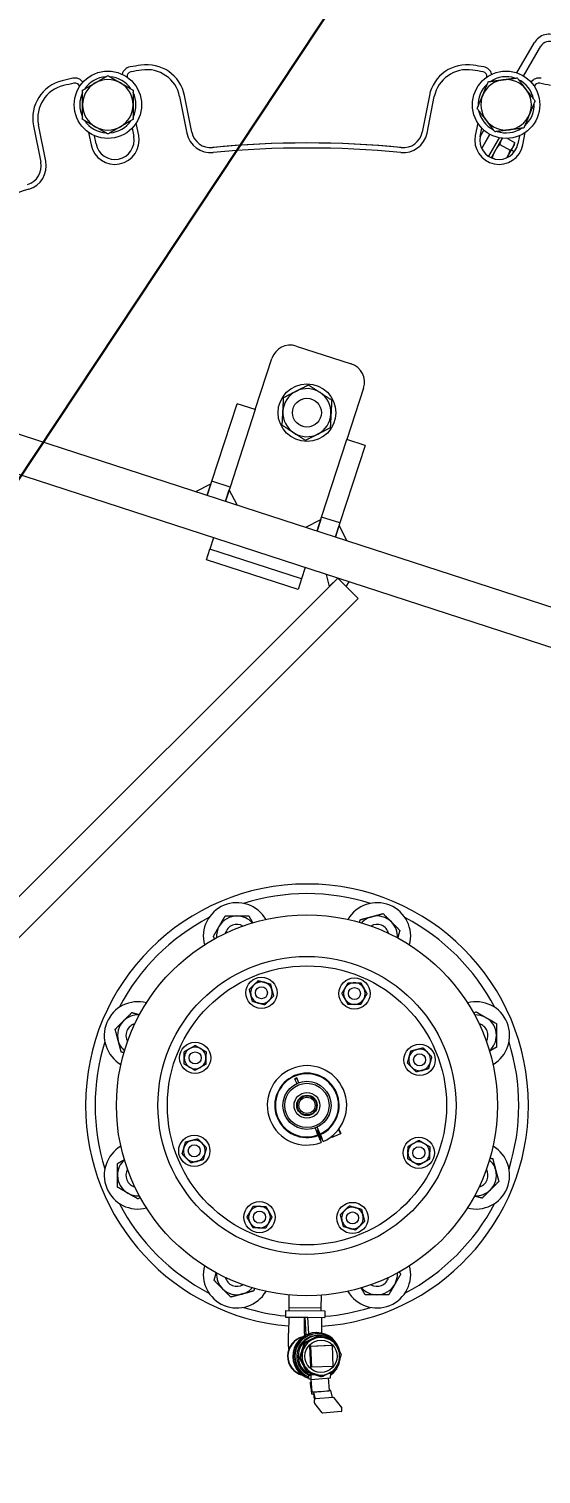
# Model space of a CAD drawing. Header units: inches. Extents: x 20 to 536, y 8 to 344.
# Drawn here: x 99.88 to 113.18, y 234.75 to 272.29 of the extents above; entities that cross this region are included whole.
import ezdxf

# ---------------------------------------------------------------- set-up
doc = ezdxf.new("R2010")
doc.units = ezdxf.units.IN
doc.header["$LTSCALE"] = 16
doc.header["$MEASUREMENT"] = 0
for name, color, linetype, lineweight in [('Dimension (ANSI)', 7, 'Continuous', 25), ('Symbol (ANSI)', 7, 'Continuous', 25), ('Visible', 7, 'Continuous', 18)]:
    doc.layers.add(name, color=color, linetype=linetype, lineweight=lineweight)
doc.styles.add('MEMCOR Medium', font='arial.ttf')
doc.dimstyles.new('Default (ANSI)', dxfattribs={"dimscale": 16, "dimtxt": 0.15, "dimasz": 0.098425, "dimexe": 0.125, "dimexo": 0.0625, "dimgap": 0.031496, "dimtad": 0, "dimtih": 1, "dimtoh": 1, "dimdec": 4, "dimrnd": 1e-08, "dimzin": 3, "dimdsep": 46, "dimlunit": 5, "dimtxsty": 'MEMCOR Medium', "dimcen": 0.09, "dimdle": 0.393701, "dimclrd": 256, "dimclre": 256, "dimclrt": 256, "dimadec": 0, "dimazin": 1, "dimtfac": 0.8, "dimtofl": 0, "dimtmove": 0, "dimatfit": 3, "dimfxl": 1, "dimfrac": 1, "dimtolj": 1, "dimtzin": 4, "dimlwd": -1, "dimlwe": -1, "dimarcsym": 0})
doc.dimstyles.new('Default (ANSI)$7', dxfattribs={"dimscale": 16, "dimtxt": 0.15, "dimasz": 0.098425, "dimexe": 0.125, "dimexo": 0.0625, "dimgap": 0.031496, "dimtad": 0, "dimtih": 1, "dimtoh": 1, "dimdec": 4, "dimrnd": 1e-08, "dimzin": 3, "dimdsep": 46, "dimlunit": 5, "dimtxsty": 'MEMCOR Medium', "dimcen": 0.09, "dimdle": 0.393701, "dimclrd": 256, "dimclre": 256, "dimclrt": 256, "dimadec": 0, "dimazin": 1, "dimtfac": 0.8, "dimtofl": 0, "dimtmove": 0, "dimatfit": 3, "dimfxl": 1, "dimfrac": 1, "dimtolj": 1, "dimtzin": 4, "dimlwd": -1, "dimlwe": -1, "dimarcsym": 0})

# ---------------------------------------------------------------- blocks, each defined once
blk = doc.blocks.new('*D26')
at = {"layer": 'Defpoints', "color": 0, "transparency": 16777216}
for p in [(112.113, 314.426), (87.099, 264.323)]:
    blk.add_point(p, dxfattribs=at)
at = {"layer": 'Dimension (ANSI)', "transparency": 16777216}
for p, q in [((116.52, 323.252), (112.817, 315.835)), ((118.636, 323.252), (116.52, 323.252))]:
    blk.add_line(p, q, dxfattribs=at)
blk.add_solid([(112.582, 315.952), (113.052, 315.718), (112.113, 314.426)], dxfattribs=at)
at = {"layer": 'Dimension (ANSI)', "transparency": 16777216, "char_height": 2.4, "attachment_point": 4, "style": 'MEMCOR Medium'}
for s, insert in [('\\A1; \\fArial|b0|i0;R56 in', (139.806, 324.981)), ('\\A1;[R1422.4 mm]{\\P\\fArial|b0|i0;RADIAL CLEARANCE REQUIRED}', (119.14, 319.429))]:
    blk.add_mtext(s, dxfattribs=dict(at, insert=insert))

msp = doc.modelspace()

# ---------------------------------------------------------------- linework, layer by layer
at = {"layer": 'Visible'}
for p, q in [((112.55014, 271.14544), (113.00499, 271.93327)), ((112.72065, 271.06578), (113.16737, 271.83952)), ((103.79128, 270.53006), (103.9803, 269.5798)), ((104.1078, 269.60516), (103.91878, 270.55542)), ((110.27535, 270.55542), (110.08633, 269.60516)), ((110.21384, 269.5798), (110.40285, 270.53006)), ((99.99564, 269.77506), (100.18466, 268.8248)), ((100.31216, 268.85016), (100.12314, 269.80042)), ((101.4275, 269.59898), (101.49169, 269.27631)), ((102.55742, 269.71072), (102.59997, 269.49676)), ((102.72748, 269.52212), (102.66329, 269.8448)), ((111.53084, 269.8448), (111.46666, 269.52212)), ((111.59217, 269.4862), (111.69161, 269.65842)), ((111.59416, 269.49676), (111.63672, 269.71072)), ((112.70245, 269.27631), (112.76663, 269.59898)), ((101.61919, 269.30167), (101.57663, 269.51563)), ((111.63368, 269.18308), (111.84585, 269.55058)), ((111.63368, 269.18308), (111.84145, 269.54295)), ((112.05795, 269.41795), (111.80702, 268.98331)), ((112.16775, 269.44812), (111.87691, 268.94437)), ((112.08337, 269.46198), (112.05795, 269.41795)), ((112.10495, 269.28972), (112.37287, 269.13504)), ((112.29558, 268.95153), (112.45254, 269.22339)), ((112.30443, 269.44324), (112.48922, 269.33655)), ((112.45254, 269.22339), (112.48514, 269.27986)), ((112.48514, 269.27986), (112.48831, 269.31609)), ((112.6175, 269.51563), (112.57494, 269.30167)), ((111.90738, 268.94752), (111.96661, 268.91333)), ((112.29118, 268.94391), (112.29558, 268.95153)), ((112.40689, 269.14432), (112.48469, 269.0994)), ((106.81847, 264.05076), (108.24506, 263.58723)), ((113.56663, 256.18025), (90.09923, 263.80527)), ((105.75581, 262.39826), (106.18843, 263.72974)), ((95.44782, 263.11887), (113.87565, 257.13131)), ((108.56608, 262.9572), (108.13345, 261.62572)), ((104.62517, 260.53653), (105.28028, 262.55277)), ((105.75581, 262.39826), (105.28028, 262.55277)), ((105.75581, 262.39826), (105.10069, 260.38202)), ((107.47834, 259.60948), (108.13345, 261.62572)), ((108.60898, 261.47121), (107.95386, 259.45497)), ((108.60898, 261.47121), (108.13345, 261.62572)), ((104.21053, 260.2717), (104.60431, 260.47233)), ((104.50774, 260.17513), (104.62517, 260.53653)), ((104.60431, 260.47233), (104.50774, 260.17513)), ((105.10069, 260.38202), (104.62517, 260.53653)), ((105.10069, 260.38202), (104.98327, 260.02062)), ((104.98327, 260.02062), (105.07984, 260.31783)), ((105.28047, 259.92405), (105.07984, 260.31783)), ((107.0637, 259.34465), (107.45748, 259.54528)), ((107.36091, 259.24808), (107.47834, 259.60948)), ((107.45748, 259.54528), (107.36091, 259.24808)), ((107.95386, 259.45497), (107.47834, 259.60948)), ((107.95386, 259.45497), (107.83644, 259.09357)), ((104.67425, 259.06956), (104.57768, 258.77236)), ((107.83644, 259.09357), (107.933, 259.39077)), ((108.13364, 258.997), (107.933, 259.39077)), ((104.48884, 258.49893), (104.57768, 258.77236)), ((106.95532, 257.99982), (104.57768, 258.77236)), ((106.86648, 257.72639), (104.48884, 258.49893)), ((107.05189, 258.29702), (106.95532, 257.99982)), ((93.39948, 243.52733), (107.89517, 258.02302)), ((106.95532, 257.99982), (106.86648, 257.72639)), ((107.59797, 258.11959), (107.6742, 257.80205)), ((107.89517, 258.02302), (107.6742, 257.80205)), ((107.89517, 258.02302), (108.4255, 257.49269)), ((108.11614, 257.80205), (107.89517, 258.02302)), ((108.11614, 257.80205), (108.19238, 257.92645)), ((108.4255, 257.49269), (93.92981, 242.997)), ((106.83465, 245.03981), (106.77748, 245.01613)), ((106.77748, 245.01613), (106.8296, 244.89032)), ((106.88676, 244.914), (106.83465, 245.03981)), ((107.30737, 243.73688), (107.3823, 243.55598)), ((107.36585, 243.67572), (107.36173, 243.67401)), ((107.43947, 243.57966), (107.36453, 243.76056)), ((107.39123, 243.66112), (107.38734, 243.65951)), ((107.91894, 243.70254), (107.96701, 243.58648)), ((107.97242, 243.59955), (107.92591, 243.71185)), ((107.35823, 243.64745), (107.35434, 243.64584)), ((107.3823, 243.55598), (107.38804, 243.54211)), ((107.38804, 243.54211), (107.45338, 243.38439)), ((107.44521, 243.56579), (107.43947, 243.57966)), ((107.44502, 243.43791), (107.4409, 243.43621)), ((107.51054, 243.40807), (107.44521, 243.56579)), ((107.45241, 243.46608), (107.44852, 243.46447)), ((107.45338, 243.38439), (107.46295, 243.36128)), ((107.47802, 243.45158), (107.4739, 243.44987)), ((107.52011, 243.38496), (107.51054, 243.40807)), ((107.73633, 243.51624), (107.74528, 243.49464)), ((107.96701, 243.58648), (107.74528, 243.49464)), ((107.97242, 243.59955), (107.96701, 243.58648)), ((106.63249, 239.06465), (106.63542, 239.4004)), ((107.46976, 239.05734), (107.47269, 239.39309)), ((106.53795, 238.99736), (106.53646, 238.8265)), ((106.53646, 238.8265), (107.0424, 238.82209)), ((106.53795, 238.99736), (107.56311, 238.98841)), ((106.62189, 238.82576), (106.61823, 238.40609)), ((107.46976, 239.05734), (106.63249, 239.06465)), ((106.63402, 238.99652), (106.63249, 239.06465)), ((107.03326, 238.40247), (107.03692, 238.82213)), ((107.0424, 238.82209), (107.04241, 238.8236)), ((107.04241, 238.8236), (107.06805, 238.35855)), ((107.14484, 238.3902), (107.12099, 238.82291)), ((107.12107, 238.8214), (107.56162, 238.81756)), ((107.46704, 238.98925), (107.46976, 239.05734)), ((107.47619, 238.8183), (107.47262, 238.40949)), ((107.56311, 238.98841), (107.56162, 238.81756)), ((107.34375, 238.42171), (107.35693, 238.42159)), ((107.05312, 238.15244), (107.02588, 238.15268)), ((107.17379, 238.0716), (107.72333, 238.09539)), ((107.19894, 238.07138), (107.17379, 238.0716)), ((107.19751, 237.52093), (107.17379, 238.0716)), ((107.19894, 238.07138), (107.74848, 238.09517)), ((107.22266, 237.52072), (107.19894, 238.07138)), ((107.257, 238.17385), (107.25965, 238.1753)), ((107.35862, 238.39095), (107.37179, 238.39083)), ((107.3742, 238.34717), (107.41212, 238.34684)), ((107.41397, 238.33692), (107.38674, 238.33716)), ((107.74848, 238.09517), (107.72333, 238.09539)), ((107.74848, 238.09517), (107.7722, 237.54451)), ((106.92813, 237.76631), (106.90089, 237.76655)), ((107.11222, 237.40472), (107.08498, 237.40496)), ((107.14784, 237.31868), (107.18576, 237.31835)), ((107.19819, 237.32392), (107.19448, 237.20802)), ((107.19463, 237.36902), (107.19819, 237.32392)), ((107.22266, 237.52072), (107.19751, 237.52093)), ((107.19819, 237.32392), (107.30669, 237.33254)), ((107.7722, 237.54451), (107.22266, 237.52072)), ((107.25065, 237.44609), (107.25327, 237.44459)), ((107.49755, 237.27949), (107.47032, 237.27973)), ((107.65691, 237.36034), (107.71577, 237.36502)), ((107.71206, 237.24912), (107.71577, 237.36502)), ((107.71577, 237.36502), (107.71383, 237.38946)), ((107.15377, 237.20838), (107.14893, 237.26957)), ((107.19448, 237.20802), (107.15377, 237.20838)), ((107.20898, 237.13807), (107.18725, 237.13635)), ((107.18725, 237.13635), (107.19072, 237.13632)), ((107.19769, 237.00422), (107.18725, 237.13635)), ((107.209, 237.13777), (107.19072, 237.13632)), ((107.19072, 237.13632), (107.20116, 237.00419)), ((107.19448, 237.20802), (107.71206, 237.24912)), ((107.22942, 236.87946), (107.2034, 237.20873)), ((107.26764, 236.87909), (107.7177, 236.91482)), ((107.68041, 236.91511), (107.65438, 237.24454)), ((107.7177, 236.91482), (107.68041, 236.91515)), ((107.76382, 236.73375), (107.7177, 236.91482)), ((107.21899, 236.87951), (107.22988, 236.87942)), ((107.2713, 236.82494), (107.22327, 236.82536)), ((107.22988, 236.87942), (107.26764, 236.87909)), ((107.26764, 236.87909), (107.31376, 236.69802)), ((107.30395, 236.69675), (107.2713, 236.82494)), ((107.28824, 236.72114), (107.28396, 236.77525)), ((107.28824, 236.72114), (107.29776, 236.72106)), ((107.29372, 236.594), (107.28917, 236.67561)), ((107.49269, 236.34099), (107.29831, 236.58206)), ((107.7844, 236.73538), (107.30837, 236.69759)), ((107.99668, 236.48661), (107.80231, 236.72768)), ((107.98663, 236.37108), (107.5106, 236.33328)), ((108.00582, 236.39305), (108.00127, 236.47466))]:
    msp.add_line(p, q, dxfattribs=at)
for centre, radius in [((87.09923, 264.32327), 56), ((101.92693, 270.31745), 0.875), ((112.2672, 270.31745), 0.875), ((107.09672, 262.31989), 0.75), ((107.09672, 262.31989), 0.37513), ((107.09672, 262.31989), 0.375), ((107.09707, 244.32544), 4.94663), ((107.09707, 244.32544), 3.87), ((107.09707, 244.32544), 3.625), ((105.91518, 247.25071), 0.406), ((105.91518, 247.25071), 0.15625), ((108.32982, 247.22963), 0.406), ((108.32982, 247.22963), 0.15625), ((104.19287, 245.5582), 0.406), ((110.02233, 245.50732), 0.406), ((104.19287, 245.5582), 0.15625), ((110.02233, 245.50732), 0.15625), ((107.09707, 244.32544), 0.625), ((107.09707, 244.32544), 0.575), ((107.09707, 244.32544), 0.335), ((107.09707, 244.32544), 0.26562), ((107.09707, 244.32544), 0.25), ((107.09707, 244.32544), 0.21094), ((104.1718, 243.14356), 0.406), ((104.1718, 243.14356), 0.15625), ((110.00126, 243.09268), 0.406), ((110.00126, 243.09268), 0.15625), ((105.86431, 241.42125), 0.406), ((108.27895, 241.40018), 0.406), ((105.86431, 241.42125), 0.15625), ((108.27895, 241.40018), 0.15625)]:
    msp.add_circle(centre, radius, dxfattribs=at)
for centre, radius, start, end in [((113.38388, 271.71452), 0.4375, 60, 150), ((113.38388, 271.71452), 0.25, 60, 150), ((102.54481, 271.05558), 0.25, 99.664998, 167.733558), ((102.54481, 271.05558), 0.12, 99.664998, 189.453578), ((107.09707, 244.32544), 27.365, 99.076303, 99.664998), ((107.09707, 244.32544), 27.235, 99.076303, 99.664998), ((102.938, 270.36033), 1, 11.25, 99.076303), ((102.938, 270.36033), 0.87, 11.25, 99.076303), ((111.25614, 270.36033), 1, 80.923697, 168.75), ((111.25614, 270.36033), 0.87, 80.923697, 168.75), ((107.09707, 244.32544), 27.235, 80.335002, 80.923697), ((107.09707, 244.32544), 27.365, 80.335002, 80.923697), ((111.64933, 271.05558), 0.12, 350.546422, 80.335002), ((111.64933, 271.05558), 0.25, 12.266442, 80.335002), ((100.97643, 269.97015), 1, 103.423697, 191.25), ((100.97643, 269.97015), 0.87, 103.423697, 191.25), ((107.09707, 244.32544), 27.365, 102.835002, 103.423697), ((107.09707, 244.32544), 27.235, 102.835002, 103.423697), ((101.07363, 270.76294), 0.25, 34.766442, 102.835002), ((101.07363, 270.76294), 0.12, 13.046422, 102.835002), ((101.92693, 270.31745), 0.656, 120, 180), ((101.92693, 270.31745), 0.7295, 94.059141, 145.940859), ((101.92693, 270.31745), 0.656, 60, 120), ((101.92693, 270.31745), 0.7295, 34.059141, 85.940859), ((101.92693, 270.31745), 0.656, 0, 60), ((112.2672, 270.31745), 0.7295, 131.559141, 183.440859), ((112.2672, 270.31745), 0.656, 97.5, 157.5), ((112.2672, 270.31745), 0.7295, 71.559141, 123.440859), ((112.2672, 270.31745), 0.656, 37.5, 97.5), ((112.2672, 270.31745), 0.7295, 11.559141, 63.440859), ((112.2672, 270.31745), 0.656, 337.5, 37.5), ((113.12051, 270.76294), 0.25, 77.164998, 145.233558), ((113.12051, 270.76294), 0.12, 77.164998, 166.953578), ((107.09707, 244.32544), 27.235, 76.576303, 77.164998), ((101.92693, 270.31745), 0.7295, 154.059141, 205.940859), ((101.92693, 270.31745), 0.656, 180, 240), ((101.92693, 270.31745), 0.656, 300, 0), ((101.92693, 270.31745), 0.7295, 334.059141, 25.940859), ((112.2672, 270.31745), 0.656, 157.5, 217.5), ((112.2672, 270.31745), 0.7295, 311.559141, 3.440859), ((112.2672, 270.31745), 0.7295, 191.559141, 243.440859), ((112.2672, 270.31745), 0.656, 277.5, 337.5), ((101.92693, 270.31745), 0.7295, 214.059141, 265.940859), ((101.92693, 270.31745), 0.656, 240, 300), ((101.92693, 270.31745), 0.7295, 274.059141, 325.940859), ((104.59819, 269.70271), 0.63, 191.25, 275.623729), ((104.59819, 269.70271), 0.5, 191.25, 275.623729), ((109.59594, 269.70271), 0.63, 264.376271, 348.75), ((109.59594, 269.70271), 0.5, 264.376271, 348.75), ((112.2672, 270.31745), 0.656, 217.5, 277.5), ((112.2672, 270.31745), 0.7295, 251.559141, 303.440859), ((102.10958, 269.39922), 0.63, 191.25, 11.25), ((102.10958, 269.39922), 0.5, 191.25, 11.25), ((107.09707, 244.32544), 25.00122, 84.297012, 95.702988), ((107.09707, 244.32544), 25, 84.376271, 95.623729), ((107.09707, 244.32544), 24.87, 84.376271, 95.623729), ((112.08455, 269.39922), 0.63, 168.75, 348.75), ((112.08455, 269.39922), 0.5, 168.75, 348.75), ((99.69427, 268.72726), 0.5, 286.876271, 11.25), ((99.69427, 268.72726), 0.63, 286.876271, 11.25), ((107.09707, 244.32544), 24.87, 106.876271, 118.123729), ((106.66396, 263.57523), 0.5, 72, 162), ((108.09055, 263.11171), 0.5, 342, 72), ((107.09672, 262.31989), 0.625, 116.931328, 176.931328), ((107.09672, 262.31989), 0.625, 56.931328, 116.931328), ((107.09672, 262.31989), 0.625, 356.931328, 56.931328), ((107.09672, 262.31989), 0.625, 176.931328, 236.931328), ((107.09672, 262.31989), 0.625, 296.931328, 356.931328), ((107.09672, 262.31989), 0.625, 236.931328, 296.931328), ((107.09707, 244.32544), 5.75, 0, 180), ((107.09707, 244.32544), 5.5, 72.553787, 107.446213), ((105.27932, 248.71387), 0.875, 30.389841, 194.610159), ((108.91481, 248.71387), 0.875, 345.389841, 149.610159), ((107.09707, 244.32544), 5.5, 117.553787, 152.446213), ((105.27932, 248.71387), 0.531, 150, 183.711487), ((105.27932, 248.71387), 0.531, 90, 150), ((105.27932, 248.71387), 0.31271, 60.010602, 164.989398), ((105.27932, 248.71387), 0.3125, 60.042733, 164.957267), ((105.27932, 248.71387), 0.531, 41.288513, 90), ((108.91481, 248.71387), 0.531, 105, 138.711487), ((108.91481, 248.71387), 0.31271, 15.010602, 119.989398), ((108.91481, 248.71387), 0.3125, 15.042733, 119.957267), ((108.91481, 248.71387), 0.531, 45, 105), ((108.91481, 248.71387), 0.531, 356.288513, 45), ((107.09707, 244.32544), 5.5, 27.553787, 62.446213), ((105.91518, 247.25071), 0.2815, 134.5, 194.5), ((105.91518, 247.25071), 0.2815, 74.5, 134.5), ((105.91518, 247.25071), 0.2815, 14.5, 74.5), ((108.32982, 247.22963), 0.2815, 89.5, 149.5), ((108.32982, 247.22963), 0.2815, 29.5, 89.5), ((105.91518, 247.25071), 0.2815, 194.5, 254.5), ((105.91518, 247.25071), 0.2815, 254.5, 314.5), ((105.91518, 247.25071), 0.2815, 314.5, 14.5), ((108.32982, 247.22963), 0.2815, 149.5, 209.5), ((108.32982, 247.22963), 0.2815, 209.5, 269.5), ((108.32982, 247.22963), 0.2815, 269.5, 329.5), ((108.32982, 247.22963), 0.2815, 329.5, 29.5), ((102.70864, 246.14319), 0.875, 75.389841, 239.610159), ((102.70864, 246.14319), 0.531, 86.288513, 135), ((111.48549, 246.14319), 0.875, 300.389841, 104.610159), ((111.48549, 246.14319), 0.531, 60, 93.711487), ((102.70864, 246.14319), 0.531, 135, 195), ((102.70864, 246.14319), 0.31271, 105.010602, 209.989398), ((102.70864, 246.14319), 0.3125, 105.042733, 209.957267), ((111.48549, 246.14319), 0.31271, 330.010602, 74.989398), ((111.48549, 246.14319), 0.3125, 330.042733, 74.957267), ((111.48549, 246.14319), 0.531, 0, 60), ((107.09707, 244.32544), 5.5, 162.553787, 197.446213), ((102.70864, 246.14319), 0.531, 195, 228.711487), ((111.48549, 246.14319), 0.531, 311.288513, 0), ((107.09707, 244.32544), 5.5, 342.553787, 17.446213), ((104.19287, 245.5582), 0.2815, 179.5, 239.5), ((104.19287, 245.5582), 0.2815, 119.5, 179.5), ((104.19287, 245.5582), 0.2815, 59.5, 119.5), ((104.19287, 245.5582), 0.2815, 299.5, 359.5), ((104.19287, 245.5582), 0.2815, 359.5, 59.5), ((110.02233, 245.50732), 0.2815, 164.5, 224.5), ((110.02233, 245.50732), 0.2815, 104.5, 164.5), ((110.02233, 245.50732), 0.2815, 44.5, 104.5), ((110.02233, 245.50732), 0.2815, 344.5, 44.5), ((104.19287, 245.5582), 0.2815, 239.5, 299.5), ((107.09707, 244.32544), 1.03125, 294.219131, 290.780869), ((107.09698, 244.32566), 0.83586, 294.621153, 290.378847), ((110.02233, 245.50732), 0.2815, 224.5, 284.5), ((110.02233, 245.50732), 0.2815, 284.5, 344.5), ((107.09698, 244.32566), 0.82086, 294.659932, 290.340068), ((107.09707, 244.32544), 0.75, 110.135878, 114.864122), ((107.09707, 244.32544), 0.74325, 110.114396, 114.885604), ((107.09707, 244.32544), 5.75, 180, 265.239593), ((107.09707, 244.32544), 5.75, 273.760407, 0), ((104.1718, 243.14356), 0.2815, 104.5, 164.5), ((104.1718, 243.14356), 0.2815, 44.5, 104.5), ((104.1718, 243.14356), 0.2815, 344.5, 44.5), ((110.00126, 243.09268), 0.2815, 119.5, 179.5), ((110.00126, 243.09268), 0.2815, 59.5, 119.5), ((110.00126, 243.09268), 0.2815, 359.5, 59.5), ((102.70864, 242.50769), 0.875, 120.389841, 284.610159), ((102.70864, 242.50769), 0.531, 131.288513, 180), ((104.1718, 243.14356), 0.2815, 164.5, 224.5), ((104.1718, 243.14356), 0.2815, 224.5, 284.5), ((104.1718, 243.14356), 0.2815, 284.5, 344.5), ((110.00126, 243.09268), 0.2815, 179.5, 239.5), ((110.00126, 243.09268), 0.2815, 299.5, 359.5), ((111.48549, 242.50769), 0.875, 255.389841, 59.610159), ((111.48549, 242.50769), 0.531, 15, 48.711487), ((102.70864, 242.50769), 0.31271, 150.010602, 254.989398), ((102.70864, 242.50769), 0.3125, 150.042733, 254.957267), ((110.00126, 243.09268), 0.2815, 239.5, 299.5), ((111.48549, 242.50769), 0.31271, 285.010602, 29.989398), ((111.48549, 242.50769), 0.3125, 285.042733, 29.957267), ((111.48549, 242.50769), 0.531, 315, 15), ((102.70864, 242.50769), 0.531, 180, 240), ((107.09707, 244.32544), 5.5, 207.553787, 242.446213), ((102.70864, 242.50769), 0.531, 240, 273.711487), ((107.09707, 244.32544), 5.5, 297.553787, 332.446213), ((111.48549, 242.50769), 0.531, 266.288513, 315), ((105.86431, 241.42125), 0.2815, 149.5, 209.5), ((105.86431, 241.42125), 0.2815, 89.5, 149.5), ((105.86431, 241.42125), 0.2815, 29.5, 89.5), ((105.86431, 241.42125), 0.2815, 329.5, 29.5), ((108.27895, 241.40018), 0.2815, 134.5, 194.5), ((108.27895, 241.40018), 0.2815, 74.5, 134.5), ((108.27895, 241.40018), 0.2815, 14.5, 74.5), ((108.27895, 241.40018), 0.2815, 314.5, 14.5), ((105.86431, 241.42125), 0.2815, 209.5, 269.5), ((105.86431, 241.42125), 0.2815, 269.5, 329.5), ((108.27895, 241.40018), 0.2815, 194.5, 254.5), ((108.27895, 241.40018), 0.2815, 254.5, 314.5), ((105.27932, 239.93701), 0.875, 165.389841, 329.610159), ((105.27932, 239.93701), 0.531, 176.288513, 225), ((108.91481, 239.93701), 0.875, 210.389841, 14.610159), ((108.91481, 239.93701), 0.531, 330, 3.711487), ((105.27932, 239.93701), 0.531, 225, 285), ((105.27932, 239.93701), 0.31271, 195.010602, 299.989398), ((105.27932, 239.93701), 0.3125, 195.042733, 299.957267), ((105.27932, 239.93701), 0.531, 285, 318.711487), ((108.91481, 239.93701), 0.531, 221.288513, 270), ((108.91481, 239.93701), 0.31271, 240.010602, 344.989398), ((108.91481, 239.93701), 0.3125, 240.042733, 344.957267), ((108.91481, 239.93701), 0.531, 270, 330), ((107.09707, 244.32544), 5.5, 252.553787, 264.152289), ((107.09707, 244.32544), 5.5, 274.847711, 287.446213), ((107.31002, 236.67677), 0.02088, 94.539717, 183.18973), ((107.31457, 236.59516), 0.02088, 183.18973, 218.879135), ((107.78605, 236.71457), 0.02088, 38.879135, 94.539717), ((107.50894, 236.35409), 0.02088, 218.879135, 274.539717), ((107.98497, 236.39189), 0.02088, 274.539717, 3.18973), ((107.98043, 236.4735), 0.02088, 3.18973, 38.879135)]:
    msp.add_arc(centre, radius, start, end, dxfattribs=at)
for centre, major_axis, ratio, start_param, end_param in [((107.05351, 239.33461), (-0.37058, 0.37711), 0.93803599, 2.31127555, 2.46503681), ((107.33841, 237.80923), (0.00535, 0.61248), 0.9979576, 0, 2.84111581), ((107.35158, 237.80911), (0.00535, 0.61248), 0.9979576, 4.88196737, 9.10099279), ((107.36671, 237.80898), (0.00508, 0.58185), 0.9979576, 5.50102531, 9.04908882), ((107.04381, 238.40237), (0.00144, 0.1652), 0.06387986, 1.57079633, 1.95807413), ((107.10475, 237.81127), (0.00447, 0.51258), 0.9979576, 0.24222058, 2.89937207), ((107.11567, 237.81117), (0.00447, 0.51258), 0.9979576, 0.27700066, 2.86459199), ((107.35354, 237.8091), (0.00508, 0.58185), 0.9979576, 0, 2.79101242), ((107.3695, 237.80896), (0.0047, 0.53821), 0.9979576, 0, 2.72495048), ((107.40742, 237.80863), (0.0047, 0.53821), 0.9979576, 5.62355936, 9.00813579), ((107.45697, 237.80819), (-0.00428, -0.48998), 0.9979576, 3.62207266, 4.40747082), ((107.45697, 237.80819), (0.00428, 0.48998), 0.9979576, 5.97826715, 6.76366531), ((107.45697, 237.80819), (0.00428, 0.48998), 0.9979576, 5.19286898, 5.97826715), ((107.36671, 237.80898), (0.00508, 0.58185), 0.9979576, 4.99093005, 5.39928977), ((107.40742, 237.80863), (0.0047, 0.53821), 0.9979576, 5.06690979, 5.32134312), ((107.45697, 237.80819), (0.00428, 0.48998), 0.9979576, 4.40747082, 5.19286898), ((107.45697, 237.80819), (-0.00428, -0.48998), 0.9979576, 4.40747082, 5.19286898), ((107.45697, 237.80819), (0.00428, 0.48998), 0.9979576, 3.62207266, 4.40747082), ((107.35158, 237.80911), (0.00535, 0.61248), 0.9979576, 4.13343427, 4.67793458), ((107.36671, 237.80898), (0.00508, 0.58185), 0.9979576, 4.26431686, 4.54742132), ((107.40742, 237.80863), (0.0047, 0.53821), 0.9979576, 4.34828598, 4.4648743), ((107.45697, 237.80819), (-0.00428, -0.48998), 0.9979576, 5.19286898, 5.97826715), ((107.45697, 237.80819), (-0.00428, -0.48998), 0.9979576, 5.97826715, 6.76366531), ((107.35158, 237.80911), (0.00535, 0.61248), 0.9979576, 3.78541544, 4.11950787), ((107.36671, 237.80898), (0.00508, 0.58185), 0.9979576, 3.79373722, 4.04140071), ((107.40742, 237.80863), (0.0047, 0.53821), 0.9979576, 3.76128542, 3.93104916), ((107.20914, 237.00412), (0.01419, -0.17876), 0.0636339, 4.70677734, 6.27757367), ((107.20914, 237.00412), (0.00989, -0.12461), 0.0636339, 4.70677734, 6.27757367), ((107.45492, 236.89729), (-0.2255, -0.01782), 0.00560023, 0.06367793, 3.14159265), ((107.45492, 236.89729), (-0.2255, -0.01782), 0.00560023, 0, 0.06367792)]:
    msp.add_ellipse(centre, major_axis=major_axis, ratio=ratio, start_param=start_param, end_param=end_param, dxfattribs=at)
msp.add_ellipse((107.46042, 237.80816), major_axis=(-0.00365, -0.41864), ratio=0.9979576, dxfattribs=at)
for points, weights in [([(101.59893, 270.88556), (101.75116, 270.97345), (101.92693, 271.07493)], [1, 1.0379548493, 1]), ([(101.92693, 271.07493), (102.10271, 270.97345), (102.25493, 270.88556)], [1, 1.0379548493, 1]), ([(101.27093, 270.69619), (101.44671, 270.79767), (101.59893, 270.88556)], [1, 1.0379548493, 1]), ([(101.27093, 270.31745), (101.27093, 270.49322), (101.27093, 270.69619)], [1, 1.0379548493, 1]), ([(102.25493, 270.88556), (102.40716, 270.79767), (102.58293, 270.69619)], [1, 1.0379548493, 1]), ([(102.58293, 270.69619), (102.58293, 270.49322), (102.58293, 270.31745)], [1, 1.0379548493, 1]), ([(111.66113, 270.56849), (111.7284, 270.73088), (111.80607, 270.9184)], [1, 1.0379548493, 1]), ([(111.80607, 270.9184), (112.0073, 270.94489), (112.18157, 270.96784)], [1, 1.0379548493, 1]), ([(112.18157, 270.96784), (112.35584, 270.99078), (112.55707, 271.01727)], [1, 1.0379548493, 1]), ([(112.55707, 271.01727), (112.68063, 270.85625), (112.78764, 270.7168)], [1, 1.0379548493, 1]), ([(112.78764, 270.7168), (112.89464, 270.57734), (113.0182, 270.41632)], [1, 1.0379548493, 1]), ([(101.27093, 269.93871), (101.27093, 270.14167), (101.27093, 270.31745)], [1, 1.0379548493, 1]), ([(102.58293, 270.31745), (102.58293, 270.14167), (102.58293, 269.93871)], [1, 1.0379548493, 1]), ([(111.51619, 270.21858), (111.59387, 270.40609), (111.66113, 270.56849)], [1, 1.0379548493, 1]), ([(113.0182, 270.41632), (112.94053, 270.2288), (112.87326, 270.06641)], [1, 1.0379548493, 1]), ([(101.59893, 269.74934), (101.44671, 269.83722), (101.27093, 269.93871)], [1, 1.0379548493, 1]), ([(102.58293, 269.93871), (102.40716, 269.83722), (102.25493, 269.74934)], [1, 1.0379548493, 1]), ([(111.74676, 269.9181), (111.63975, 270.05755), (111.51619, 270.21858)], [1, 1.0379548493, 1]), ([(112.87326, 270.06641), (112.806, 269.90401), (112.72832, 269.7165)], [1, 1.0379548493, 1]), ([(101.92693, 269.55996), (101.75116, 269.66145), (101.59893, 269.74934)], [1, 1.0379548493, 1]), ([(102.25493, 269.74934), (102.10271, 269.66145), (101.92693, 269.55996)], [1, 1.0379548493, 1]), ([(111.97732, 269.61762), (111.85376, 269.77865), (111.74676, 269.9181)], [1, 1.0379548493, 1]), ([(112.35282, 269.66706), (112.17855, 269.64412), (111.97732, 269.61762)], [1, 1.0379548493, 1]), ([(112.72832, 269.7165), (112.52709, 269.69), (112.35282, 269.66706)], [1, 1.0379548493, 1]), ([(112.10495, 269.28972), (112.03052, 269.21044), (111.98468, 269.13103)], [1, 1.0379548493, 1]), ([(112.14163, 269.40289), (112.11464, 269.35613), (112.10495, 269.28972)], [1, 1.0379548493, 1]), ([(112.17407, 269.44742), (112.15509, 269.42619), (112.14163, 269.40289)], [1.01896810219, 1.01855681046, 1]), ([(112.37287, 269.13504), (112.42554, 269.17663), (112.45254, 269.22339)], [1, 1.0379548493, 1]), ([(112.45254, 269.22339), (112.47953, 269.27015), (112.48922, 269.33655)], [1, 1.0379548493, 1]), ([(112.48922, 269.33655), (112.48916, 269.32582), (112.48831, 269.31609)], [1, 1.00789497467, 1.0125054876]), ([(111.90738, 268.94752), (111.89918, 268.94273), (111.89198, 268.93779)], [1, 1.00698233034, 1.0113956642]), ([(111.98468, 269.13103), (111.93883, 269.05162), (111.90738, 268.94752)], [1, 1.0379548493, 1]), ([(112.2911, 268.94387), (112.29336, 268.94769), (112.29558, 268.95153)], [1.0033790678, 1.00177229048, 1]), ([(112.29558, 268.95153), (112.34143, 269.03094), (112.37287, 269.13504)], [1, 1.0379548493, 1]), ([(106.49193, 262.71368), (106.66434, 262.80126), (106.81364, 262.87711)], [1, 1.0379548493, 1]), ([(106.81364, 262.87711), (106.96295, 262.95296), (107.13535, 263.04055)], [1, 1.0379548493, 1]), ([(107.13535, 263.04055), (107.29741, 262.93503), (107.43775, 262.84365)], [1, 1.0379548493, 1]), ([(107.43775, 262.84365), (107.57809, 262.75228), (107.74014, 262.64676)], [1, 1.0379548493, 1]), ([(106.47262, 262.35335), (106.48158, 262.52058), (106.49193, 262.71368)], [1, 1.0379548493, 1]), ([(107.74014, 262.64676), (107.72979, 262.45366), (107.72082, 262.28644)], [1, 1.0379548493, 1]), ([(106.4533, 261.99303), (106.46365, 262.18612), (106.47262, 262.35335)], [1, 1.0379548493, 1]), ([(107.72082, 262.28644), (107.71186, 262.11921), (107.70151, 261.92611)], [1, 1.0379548493, 1]), ([(106.75569, 261.79613), (106.61535, 261.88751), (106.4533, 261.99303)], [1, 1.0379548493, 1]), ([(107.05809, 261.59924), (106.89603, 261.70476), (106.75569, 261.79613)], [1, 1.0379548493, 1]), ([(107.3798, 261.76268), (107.23049, 261.68683), (107.05809, 261.59924)], [1, 1.0379548493, 1]), ([(107.70151, 261.92611), (107.5291, 261.83853), (107.3798, 261.76268)], [1, 1.0379548493, 1]), ([(108.77738, 249.22678), (108.91481, 249.2636), (109.07351, 249.30612)], [1, 1.0379548493, 1]), ([(109.07351, 249.30612), (109.18968, 249.18995), (109.29029, 249.08934)], [1, 1.0379548493, 1]), ([(104.66617, 248.71387), (104.74832, 248.85615), (104.81946, 248.97937)], [1, 1.0379548493, 1]), ([(104.81946, 248.97937), (104.8906, 249.10259), (104.97275, 249.24487)], [1, 1.0379548493, 1]), ([(104.97275, 249.24487), (105.13704, 249.24487), (105.27932, 249.24487)], [1, 1.0379548493, 1]), ([(105.27932, 249.24487), (105.4216, 249.24487), (105.58589, 249.24487)], [1, 1.0379548493, 1]), ([(105.58589, 249.24487), (105.64039, 249.15049), (105.68843, 249.06727)], [1, 1.02485998756, 1.01715396614]), ([(108.46311, 249.07971), (108.47194, 249.11267), (108.48125, 249.14743)], [1.01271349609, 1.00807452447, 1]), ([(108.48125, 249.14743), (108.63995, 249.18995), (108.77738, 249.22678)], [1, 1.0379548493, 1]), ([(109.29029, 249.08934), (109.39089, 248.98873), (109.50707, 248.87256)], [1, 1.0379548493, 1]), ([(104.70123, 248.65316), (104.68417, 248.6827), (104.66617, 248.71387)], [1.01271349609, 1.00807452447, 1]), ([(109.50707, 248.87256), (109.47886, 248.76729), (109.45399, 248.67447)], [1, 1.02485998756, 1.01715396614]), ([(105.60196, 247.33757), (105.66408, 247.39862), (105.71788, 247.45149)], [1, 1.0379548493, 1]), ([(105.71788, 247.45149), (105.77168, 247.50435), (105.8338, 247.5654)], [1, 1.0379548493, 1]), ([(105.8338, 247.5654), (105.91773, 247.54213), (105.99041, 247.52197)], [1, 1.0379548493, 1]), ([(105.99041, 247.52197), (106.06309, 247.50181), (106.14702, 247.47854)], [1, 1.0379548493, 1]), ([(106.14702, 247.47854), (106.16883, 247.39421), (106.18772, 247.32119)], [1, 1.0379548493, 1]), ([(108.08727, 247.37251), (108.12556, 247.4375), (108.16976, 247.51254)], [1, 1.0379548493, 1]), ([(108.16976, 247.51254), (108.25685, 247.51178), (108.33228, 247.51112)], [1, 1.0379548493, 1]), ([(108.33228, 247.51112), (108.4077, 247.51046), (108.4948, 247.5097)], [1, 1.0379548493, 1]), ([(108.4948, 247.5097), (108.53769, 247.4339), (108.57483, 247.36825)], [1, 1.0379548493, 1]), ([(105.64265, 247.18022), (105.62376, 247.25325), (105.60196, 247.33757)], [1, 1.0379548493, 1]), ([(105.68334, 247.02288), (105.66153, 247.1072), (105.64265, 247.18022)], [1, 1.0379548493, 1]), ([(106.11249, 247.04993), (106.05869, 246.99706), (105.99657, 246.93601)], [1, 1.0379548493, 1]), ([(106.22841, 247.16384), (106.16629, 247.10279), (106.11249, 247.04993)], [1, 1.0379548493, 1]), ([(106.18772, 247.32119), (106.2066, 247.24816), (106.22841, 247.16384)], [1, 1.0379548493, 1]), ([(108.00479, 247.23247), (108.04899, 247.30751), (108.08727, 247.37251)], [1, 1.0379548493, 1]), ([(108.08482, 247.09102), (108.04768, 247.15667), (108.00479, 247.23247)], [1, 1.0379548493, 1]), ([(108.16485, 246.94956), (108.12196, 247.02537), (108.08482, 247.09102)], [1, 1.0379548493, 1]), ([(108.57237, 247.08676), (108.53409, 247.02177), (108.48988, 246.94673)], [1, 1.0379548493, 1]), ([(108.65486, 247.2268), (108.61065, 247.15175), (108.57237, 247.08676)], [1, 1.0379548493, 1]), ([(108.57483, 247.36825), (108.61197, 247.3026), (108.65486, 247.2268)], [1, 1.0379548493, 1]), ([(102.33316, 246.51866), (102.43377, 246.61927), (102.54994, 246.73544)], [1, 1.0379548493, 1]), ([(102.54994, 246.73544), (102.65522, 246.70723), (102.74803, 246.68236)], [1, 1.02485998756, 1.01715396614]), ([(105.83995, 246.97944), (105.76727, 246.9996), (105.68334, 247.02288)], [1, 1.0379548493, 1]), ([(105.99657, 246.93601), (105.91264, 246.95929), (105.83995, 246.97944)], [1, 1.0379548493, 1]), ([(108.32737, 246.94814), (108.25194, 246.9488), (108.16485, 246.94956)], [1, 1.0379548493, 1]), ([(108.48988, 246.94673), (108.40279, 246.94749), (108.32737, 246.94814)], [1, 1.0379548493, 1]), ([(111.42478, 246.72128), (111.45433, 246.73834), (111.48549, 246.75633)], [1.01271349609, 1.00807452447, 1]), ([(111.48549, 246.75633), (111.62778, 246.67419), (111.75099, 246.60305)], [1, 1.0379548493, 1]), ([(102.11638, 246.30188), (102.23256, 246.41805), (102.33316, 246.51866)], [1, 1.0379548493, 1]), ([(102.19573, 246.00575), (102.15891, 246.14319), (102.11638, 246.30188)], [1, 1.0379548493, 1]), ([(111.75099, 246.60305), (111.87421, 246.53191), (112.01649, 246.44976)], [1, 1.0379548493, 1]), ([(112.01649, 246.44976), (112.01649, 246.28547), (112.01649, 246.14319)], [1, 1.0379548493, 1]), ([(102.27508, 245.70963), (102.23256, 245.86832), (102.19573, 246.00575)], [1, 1.0379548493, 1]), ([(112.01649, 246.14319), (112.01649, 246.00091), (112.01649, 245.83661)], [1, 1.0379548493, 1]), ([(102.34279, 245.69148), (102.30984, 245.70031), (102.27508, 245.70963)], [1.01271349609, 1.00807452447, 1]), ([(103.90997, 245.39814), (103.91073, 245.48523), (103.91138, 245.56065)], [1, 1.0379548493, 1]), ([(103.91138, 245.56065), (103.91204, 245.63608), (103.9128, 245.72317)], [1, 1.0379548493, 1]), ([(103.9128, 245.72317), (103.98861, 245.76606), (104.05426, 245.8032)], [1, 1.0379548493, 1]), ([(104.05426, 245.8032), (104.11991, 245.84035), (104.19571, 245.88323)], [1, 1.0379548493, 1]), ([(104.19571, 245.88323), (104.27075, 245.83903), (104.33575, 245.80075)], [1, 1.0379548493, 1]), ([(104.33575, 245.80075), (104.40074, 245.76246), (104.47578, 245.71826)], [1, 1.0379548493, 1]), ([(104.47436, 245.55574), (104.4737, 245.48032), (104.47294, 245.39322)], [1, 1.0379548493, 1]), ([(104.47578, 245.71826), (104.47502, 245.63117), (104.47436, 245.55574)], [1, 1.0379548493, 1]), ([(109.70764, 245.42594), (109.73091, 245.50987), (109.75107, 245.58255)], [1, 1.0379548493, 1]), ([(109.75107, 245.58255), (109.77123, 245.65524), (109.7945, 245.73917)], [1, 1.0379548493, 1]), ([(109.7945, 245.73917), (109.87882, 245.76097), (109.95185, 245.77986)], [1, 1.0379548493, 1]), ([(109.95185, 245.77986), (110.02487, 245.79874), (110.1092, 245.82055)], [1, 1.0379548493, 1]), ([(110.1092, 245.82055), (110.17024, 245.75843), (110.22311, 245.70463)], [1, 1.0379548493, 1]), ([(110.22311, 245.70463), (110.27598, 245.65083), (110.33703, 245.58871)], [1, 1.0379548493, 1]), ([(110.33703, 245.58871), (110.31375, 245.50478), (110.29359, 245.4321)], [1, 1.0379548493, 1]), ([(112.01649, 245.83661), (111.92211, 245.78212), (111.83889, 245.73408)], [1, 1.02485998756, 1.01715396614]), ([(104.05, 245.31565), (103.98501, 245.35393), (103.90997, 245.39814)], [1, 1.0379548493, 1]), ([(104.19004, 245.23316), (104.11499, 245.27737), (104.05, 245.31565)], [1, 1.0379548493, 1]), ([(104.33149, 245.31319), (104.26584, 245.27605), (104.19004, 245.23316)], [1, 1.0379548493, 1]), ([(104.47294, 245.39322), (104.39714, 245.35033), (104.33149, 245.31319)], [1, 1.0379548493, 1]), ([(109.82155, 245.31002), (109.76868, 245.36382), (109.70764, 245.42594)], [1, 1.0379548493, 1]), ([(109.93547, 245.1941), (109.87442, 245.25622), (109.82155, 245.31002)], [1, 1.0379548493, 1]), ([(110.09281, 245.23479), (110.01979, 245.21591), (109.93547, 245.1941)], [1, 1.0379548493, 1]), ([(110.25016, 245.27548), (110.16584, 245.25368), (110.09281, 245.23479)], [1, 1.0379548493, 1]), ([(110.29359, 245.4321), (110.27344, 245.35941), (110.25016, 245.27548)], [1, 1.0379548493, 1]), ([(103.90054, 243.21878), (103.9207, 243.29147), (103.94397, 243.3754)], [1, 1.0379548493, 1]), ([(103.94397, 243.3754), (104.02829, 243.3972), (104.10132, 243.41609)], [1, 1.0379548493, 1]), ([(104.10132, 243.41609), (104.17434, 243.43498), (104.25867, 243.45678)], [1, 1.0379548493, 1]), ([(104.25867, 243.45678), (104.31971, 243.39466), (104.37258, 243.34086)], [1, 1.0379548493, 1]), ([(104.37258, 243.34086), (104.42545, 243.28706), (104.4865, 243.22494)], [1, 1.0379548493, 1]), ([(109.72119, 243.25766), (109.79699, 243.30055), (109.86264, 243.33769)], [1, 1.0379548493, 1]), ([(109.86264, 243.33769), (109.92829, 243.37483), (110.0041, 243.41772)], [1, 1.0379548493, 1]), ([(110.0041, 243.41772), (110.07914, 243.37352), (110.14413, 243.33523)], [1, 1.0379548493, 1]), ([(110.14413, 243.33523), (110.20912, 243.29695), (110.28417, 243.25275)], [1, 1.0379548493, 1]), ([(102.17764, 242.81427), (102.27202, 242.86876), (102.35524, 242.91681)], [1, 1.02485998756, 1.01715396614]), ([(103.85711, 243.06217), (103.88038, 243.1461), (103.90054, 243.21878)], [1, 1.0379548493, 1]), ([(103.97102, 242.94625), (103.91815, 243.00005), (103.85711, 243.06217)], [1, 1.0379548493, 1]), ([(104.08494, 242.83033), (104.02389, 242.89245), (103.97102, 242.94625)], [1, 1.0379548493, 1]), ([(104.39963, 242.91172), (104.31531, 242.88991), (104.24228, 242.87102)], [1, 1.0379548493, 1]), ([(104.44306, 243.06833), (104.42291, 242.99564), (104.39963, 242.91172)], [1, 1.0379548493, 1]), ([(104.4865, 243.22494), (104.46322, 243.14101), (104.44306, 243.06833)], [1, 1.0379548493, 1]), ([(109.71835, 242.93262), (109.71911, 243.01972), (109.71977, 243.09514)], [1, 1.0379548493, 1]), ([(109.85839, 242.85014), (109.7934, 242.88842), (109.71835, 242.93262)], [1, 1.0379548493, 1]), ([(109.71977, 243.09514), (109.72043, 243.17057), (109.72119, 243.25766)], [1, 1.0379548493, 1]), ([(110.28133, 242.92771), (110.20553, 242.88482), (110.13988, 242.84768)], [1, 1.0379548493, 1]), ([(110.28275, 243.09023), (110.28209, 243.0148), (110.28133, 242.92771)], [1, 1.0379548493, 1]), ([(110.28417, 243.25275), (110.28341, 243.16565), (110.28275, 243.09023)], [1, 1.0379548493, 1]), ([(111.85134, 242.9594), (111.88429, 242.95057), (111.91905, 242.94125)], [1.01271349609, 1.00807452447, 1]), ([(111.91905, 242.94125), (111.96158, 242.78256), (111.9984, 242.64513)], [1, 1.0379548493, 1]), ([(102.17764, 242.50769), (102.17764, 242.64998), (102.17764, 242.81427)], [1, 1.0379548493, 1]), ([(104.24228, 242.87102), (104.16926, 242.85214), (104.08494, 242.83033)], [1, 1.0379548493, 1]), ([(109.99842, 242.76765), (109.92338, 242.81185), (109.85839, 242.85014)], [1, 1.0379548493, 1]), ([(110.13988, 242.84768), (110.07423, 242.81054), (109.99842, 242.76765)], [1, 1.0379548493, 1]), ([(111.9984, 242.64513), (112.03523, 242.50769), (112.07775, 242.349)], [1, 1.0379548493, 1]), ([(102.17764, 242.20112), (102.17764, 242.36541), (102.17764, 242.50769)], [1, 1.0379548493, 1]), ([(102.44314, 242.04784), (102.31992, 242.11898), (102.17764, 242.20112)], [1, 1.0379548493, 1]), ([(112.07775, 242.349), (111.96158, 242.23283), (111.86097, 242.13222)], [1, 1.0379548493, 1]), ([(102.70864, 241.89455), (102.56636, 241.97669), (102.44314, 242.04784)], [1, 1.0379548493, 1]), ([(102.76935, 241.9296), (102.7398, 241.91254), (102.70864, 241.89455)], [1.01271349609, 1.00807452447, 1]), ([(111.64419, 241.91544), (111.53892, 241.94365), (111.4461, 241.96852)], [1, 1.02485998756, 1.01715396614]), ([(111.86097, 242.13222), (111.76036, 242.03161), (111.64419, 241.91544)], [1, 1.0379548493, 1]), ([(105.53927, 241.42408), (105.58348, 241.49913), (105.62176, 241.56412)], [1, 1.0379548493, 1]), ([(105.6193, 241.28263), (105.58216, 241.34828), (105.53927, 241.42408)], [1, 1.0379548493, 1]), ([(105.62176, 241.56412), (105.66004, 241.62911), (105.70425, 241.70416)], [1, 1.0379548493, 1]), ([(105.70425, 241.70416), (105.79134, 241.7034), (105.86677, 241.70274)], [1, 1.0379548493, 1]), ([(105.86677, 241.70274), (105.94219, 241.70208), (106.02928, 241.70132)], [1, 1.0379548493, 1]), ([(106.02928, 241.70132), (106.07217, 241.62551), (106.10931, 241.55987)], [1, 1.0379548493, 1]), ([(106.18935, 241.41841), (106.14514, 241.34337), (106.10686, 241.27838)], [1, 1.0379548493, 1]), ([(106.10931, 241.55987), (106.14646, 241.49422), (106.18935, 241.41841)], [1, 1.0379548493, 1]), ([(107.96572, 241.48704), (108.02785, 241.54809), (108.08164, 241.60096)], [1, 1.0379548493, 1]), ([(108.00642, 241.32969), (107.98753, 241.40272), (107.96572, 241.48704)], [1, 1.0379548493, 1]), ([(108.08164, 241.60096), (108.13544, 241.65382), (108.19756, 241.71487)], [1, 1.0379548493, 1]), ([(108.19756, 241.71487), (108.28149, 241.69159), (108.35418, 241.67144)], [1, 1.0379548493, 1]), ([(108.35418, 241.67144), (108.42686, 241.65128), (108.51079, 241.62801)], [1, 1.0379548493, 1]), ([(108.51079, 241.62801), (108.5326, 241.54368), (108.55148, 241.47066)], [1, 1.0379548493, 1]), ([(108.55148, 241.47066), (108.57037, 241.39763), (108.59218, 241.31331)], [1, 1.0379548493, 1]), ([(105.69934, 241.14118), (105.65645, 241.21698), (105.6193, 241.28263)], [1, 1.0379548493, 1]), ([(105.86185, 241.13976), (105.78643, 241.14042), (105.69934, 241.14118)], [1, 1.0379548493, 1]), ([(106.02437, 241.13834), (105.93728, 241.1391), (105.86185, 241.13976)], [1, 1.0379548493, 1]), ([(106.10686, 241.27838), (106.06858, 241.21339), (106.02437, 241.13834)], [1, 1.0379548493, 1]), ([(108.04711, 241.17235), (108.0253, 241.25667), (108.00642, 241.32969)], [1, 1.0379548493, 1]), ([(108.20372, 241.12891), (108.13104, 241.14907), (108.04711, 241.17235)], [1, 1.0379548493, 1]), ([(108.36034, 241.08548), (108.27641, 241.10876), (108.20372, 241.12891)], [1, 1.0379548493, 1]), ([(108.47626, 241.1994), (108.42246, 241.14653), (108.36034, 241.08548)], [1, 1.0379548493, 1]), ([(108.59218, 241.31331), (108.53005, 241.25226), (108.47626, 241.1994)], [1, 1.0379548493, 1]), ([(104.68707, 239.77832), (104.71527, 239.88359), (104.74014, 239.97641)], [1, 1.02485998756, 1.01715396614]), ([(109.52796, 239.93701), (109.44581, 239.79473), (109.37467, 239.67151)], [1, 1.0379548493, 1]), ([(109.49291, 239.99773), (109.50996, 239.96818), (109.52796, 239.93701)], [1.01271349609, 1.00807452447, 1]), ([(104.90385, 239.56154), (104.80324, 239.66215), (104.68707, 239.77832)], [1, 1.0379548493, 1]), ([(105.12063, 239.34476), (105.00445, 239.46093), (104.90385, 239.56154)], [1, 1.0379548493, 1]), ([(105.73102, 239.57117), (105.72219, 239.53821), (105.71288, 239.50345)], [1.01271349609, 1.00807452447, 1]), ([(108.60824, 239.40601), (108.55375, 239.5004), (108.5057, 239.58361)], [1, 1.02485998756, 1.01715396614]), ([(109.37467, 239.67151), (109.30353, 239.54829), (109.22139, 239.40601)], [1, 1.0379548493, 1]), ([(105.41675, 239.42411), (105.27932, 239.38728), (105.12063, 239.34476)], [1, 1.0379548493, 1]), ([(105.71288, 239.50345), (105.55419, 239.46093), (105.41675, 239.42411)], [1, 1.0379548493, 1]), ([(108.91481, 239.40601), (108.77253, 239.40601), (108.60824, 239.40601)], [1, 1.0379548493, 1]), ([(109.22139, 239.40601), (109.05709, 239.40601), (108.91481, 239.40601)], [1, 1.0379548493, 1]), ([(107.02588, 238.15268), (106.9922, 238.05234), (106.96219, 237.95962)], [1.07162109099, 1.0562990584, 1]), ([(106.99183, 237.95936), (107.02184, 238.05208), (107.05312, 238.15244)], [1, 1.0562990584, 1.07162109099]), ([(107.20511, 238.24493), (107.11847, 238.20063), (107.02588, 238.15268)], [1, 1.0562990584, 1.07162109099]), ([(107.05312, 238.15244), (107.1481, 238.20037), (107.23475, 238.24467)], [1.07162109099, 1.0562990584, 1]), ([(107.38674, 238.33716), (107.29175, 238.28922), (107.20511, 238.24493)], [1.07162109099, 1.0562990584, 1]), ([(107.23475, 238.24467), (107.32139, 238.28896), (107.41397, 238.33692)], [1, 1.0562990584, 1.07162109099]), ([(107.41397, 238.33692), (107.51532, 238.30436), (107.60784, 238.27429)], [1.07162109099, 1.0562990584, 1]), ([(107.60784, 238.27429), (107.70037, 238.24422), (107.79931, 238.21169)], [1, 1.0562990584, 1.07162109099]), ([(107.79931, 238.21169), (107.84836, 238.1177), (107.89256, 238.03088)], [1.07162109099, 1.0562990584, 1]), ([(107.89256, 238.03088), (107.93676, 237.94406), (107.9834, 237.8501)], [1, 1.0562990584, 1.07162109099]), ([(106.96219, 237.95962), (106.93217, 237.86691), (106.90089, 237.76655)], [1, 1.0562990584, 1.07162109099]), ([(106.90089, 237.76655), (106.94753, 237.67258), (106.99174, 237.58576)], [1.07162109099, 1.0562990584, 1]), ([(106.92813, 237.76631), (106.96181, 237.86665), (106.99183, 237.95936)], [1.07162109099, 1.0562990584, 1]), ([(107.02137, 237.58551), (106.97717, 237.67233), (106.92813, 237.76631)], [1, 1.0562990584, 1.07162109099]), ([(107.92211, 237.65702), (107.8921, 237.56431), (107.85841, 237.46397)], [1, 1.0562990584, 1.07162109099]), ([(107.9834, 237.8501), (107.95212, 237.74974), (107.92211, 237.65702)], [1.07162109099, 1.0562990584, 1]), ([(106.99174, 237.58576), (107.03594, 237.49894), (107.08498, 237.40496)], [1, 1.0562990584, 1.07162109099]), ([(107.11222, 237.40472), (107.06558, 237.49869), (107.02137, 237.58551)], [1.07162109099, 1.0562990584, 1]), ([(107.08498, 237.40496), (107.18393, 237.37242), (107.27645, 237.34235)], [1.07162109099, 1.0562990584, 1]), ([(107.30609, 237.3421), (107.21357, 237.37217), (107.11222, 237.40472)], [1, 1.0562990584, 1.07162109099]), ([(107.14893, 237.26957), (107.14838, 237.29508), (107.14784, 237.31868)], [1, 1.0009720909, 1.00000480453]), ([(107.18576, 237.31835), (107.18627, 237.34618), (107.18665, 237.37162)], [1, 1.00221103609, 1.00172049145]), ([(107.27645, 237.34235), (107.36897, 237.31228), (107.47032, 237.27973)], [1, 1.0562990584, 1.07162109099]), ([(107.49755, 237.27949), (107.39861, 237.31203), (107.30609, 237.3421)], [1.07162109099, 1.0562990584, 1]), ([(107.67918, 237.37172), (107.59254, 237.32742), (107.49755, 237.27949)], [1, 1.0562990584, 1.07162109099]), ([(107.85841, 237.46397), (107.76583, 237.41601), (107.67918, 237.37172)], [1.07162109099, 1.0562990584, 1])]:
    msp.add_rational_spline(points, weights, degree=2, dxfattribs=at)
for points in [[(107.34078, 243.65621), (107.34544, 243.65265), (107.3501, 243.64908), (107.35476, 243.64552)], [(107.358, 243.64736), (107.35916, 243.65607), (107.36032, 243.66479), (107.36148, 243.67351)], [(107.36638, 243.67554), (107.3735, 243.67009), (107.38063, 243.66464), (107.38776, 243.65919)], [(107.39099, 243.66102), (107.39216, 243.66974), (107.39332, 243.67846), (107.39448, 243.68718)], [(107.39447, 243.68718), (107.39451, 243.68746), (107.39459, 243.68762), (107.39472, 243.68768)], [(107.44037, 243.43639), (107.43621, 243.43957), (107.43204, 243.44276), (107.42788, 243.44594)], [(107.44876, 243.46457), (107.44759, 243.45585), (107.44643, 243.44713), (107.44527, 243.43841)], [(107.47337, 243.45005), (107.46624, 243.4555), (107.45912, 243.46095), (107.45199, 243.4664)], [(107.48169, 243.47773), (107.48054, 243.46918), (107.4794, 243.46063), (107.47827, 243.45208)]]:
    msp.add_open_spline(points, degree=3, dxfattribs=at)
for points, knots in [([(107.36147, 243.67351), (107.36154, 243.67402), (107.36177, 243.67416), (107.36324, 243.67319), (107.36563, 243.66946), (107.3726, 243.6566), (107.37701, 243.64779), (107.38768, 243.62578), (107.39395, 243.61267), (107.40718, 243.58471), (107.41396, 243.57018), (107.42776, 243.54061), (107.4347, 243.52589), (107.44734, 243.49935), (107.45294, 243.48769), (107.46264, 243.46802), (107.46664, 243.4604), (107.47184, 243.45158), (107.47332, 243.44964), (107.47389, 243.44987)], [16.86642482, 16.86642482, 16.86642482, 16.86642482, 16.9109956, 16.9109956, 17.03649436, 17.03649436, 17.15748149, 17.15748149, 17.28306553, 17.28306553, 17.40409839, 17.40409839, 17.52976653, 17.52976653, 17.65084822, 17.65084822, 17.77659932, 17.77659932, 17.88291535, 17.88291535, 17.88291535, 17.88291535]), ([(107.47827, 243.45208), (107.47817, 243.45126), (107.47765, 243.45142), (107.47509, 243.45455), (107.47224, 243.45941), (107.46445, 243.47431), (107.45963, 243.48417), (107.44832, 243.50764), (107.44193, 243.52106), (107.42857, 243.54941), (107.42177, 243.56406), (107.40807, 243.59329), (107.40132, 243.60756), (107.38917, 243.63297), (107.38388, 243.64396), (107.37488, 243.66188), (107.3713, 243.66848), (107.36733, 243.67473), (107.36631, 243.67591), (107.36586, 243.67572)], [14.67134261, 14.67134261, 14.67134261, 14.67134261, 14.74310326, 14.74310326, 14.86643449, 14.86643449, 14.98873801, 14.98873801, 15.11197955, 15.11197955, 15.23300922, 15.23300922, 15.35772634, 15.35772634, 15.47873201, 15.47873201, 15.60354823, 15.60354823, 15.68782965, 15.68782965, 15.68782965, 15.68782965]), ([(107.44528, 243.43842), (107.4452, 243.43781), (107.4449, 243.43773), (107.44313, 243.43928), (107.44059, 243.44338), (107.43336, 243.45687), (107.42885, 243.46596), (107.41798, 243.48841), (107.41165, 243.50166), (107.39836, 243.5298), (107.39157, 243.54437), (107.3778, 243.57384), (107.37091, 243.58843), (107.3614, 243.60838), (107.35842, 243.61462), (107.35563, 243.6204)], [16.656121358, 16.656121358, 16.656121358, 16.656121358, 16.708731045, 16.708731045, 16.83402428, 16.83402428, 16.955049068, 16.955049068, 17.080433705, 17.080433705, 17.201484426, 17.201484426, 17.326959114, 17.326959114, 17.389157913, 17.389157913, 17.389157913, 17.389157913]), ([(107.39081, 243.53543), (107.39753, 243.52108), (107.40409, 243.50719), (107.41622, 243.48179), (107.42164, 243.47051), (107.43094, 243.45183), (107.4347, 243.44479), (107.43919, 243.43748), (107.44039, 243.436), (107.4409, 243.4362)], [15.439340543, 15.439340543, 15.439340543, 15.439340543, 15.559635142, 15.559635142, 15.680437471, 15.680437471, 15.805490528, 15.805490528, 15.899120174, 15.899120174, 15.899120174, 15.899120174]), ([(106.62484, 237.98873), (106.62318, 238.02313), (106.62183, 238.05984), (106.61917, 238.15597), (106.61823, 238.21771), (106.61777, 238.32238), (106.61786, 238.36423), (106.61823, 238.40609)], [3.984260289, 3.984260289, 3.984260289, 3.984260289, 4.194986712, 4.194986712, 4.509145978, 4.509145978, 4.71238898, 4.71238898, 4.71238898, 4.71238898])]:
    msp.add_open_spline(points, degree=3, knots=knots, dxfattribs=at)
for points, weights, knots in [([(107.38776, 243.65919), (107.39093, 243.65676), (107.40264, 243.63357), (107.41611, 243.60688), (107.43431, 243.56878), (107.45251, 243.53067), (107.46598, 243.50398), (107.47945, 243.47728), (107.48152, 243.47814)], [0.983633679554, 0.933205198033, 1, 0.923879532511, 1, 0.923879532511, 1, 0.923879532511, 1], [0.5534375785, 0.5534375785, 0.5534375785, 0.5592105263, 0.5592105263, 0.5657894737, 0.5657894737, 0.5723684211, 0.5723684211, 0.5789473684, 0.5789473684, 0.5789473684]), ([(107.39123, 243.66112), (107.39329, 243.66197), (107.40676, 243.63528), (107.42023, 243.60859), (107.43843, 243.57048), (107.45663, 243.53238), (107.47011, 243.50569)], [1, 0.923879532511, 1, 0.923879532511, 1, 0.923879532511, 1], [0.5526315789, 0.5526315789, 0.5526315789, 0.5592105263, 0.5592105263, 0.5657894737, 0.5657894737, 0.5723684211, 0.5723684211, 0.5723684211]), ([(107.35476, 243.64552), (107.35794, 243.64309), (107.36964, 243.61991), (107.38311, 243.59321), (107.40131, 243.55511), (107.41951, 243.517), (107.43299, 243.49031), (107.44646, 243.46362), (107.44852, 243.46447)], [0.983633679554, 0.933205198033, 1, 0.923879532511, 1, 0.923879532511, 1, 0.923879532511, 1], [0.5008059996, 0.5008059996, 0.5008059996, 0.5065789474, 0.5065789474, 0.5131578947, 0.5131578947, 0.5197368421, 0.5197368421, 0.5263157895, 0.5263157895, 0.5263157895]), ([(107.35823, 243.64745), (107.36029, 243.64831), (107.37377, 243.62161), (107.38724, 243.59492), (107.40544, 243.55682), (107.42364, 243.51871), (107.43711, 243.49202), (107.44881, 243.46883), (107.45199, 243.4664)], [1, 0.923879532511, 1, 0.923879532511, 1, 0.923879532511, 1, 0.933205198033, 0.983633679554], [0.5, 0.5, 0.5, 0.5065789474, 0.5065789474, 0.5131578947, 0.5131578947, 0.5197368421, 0.5197368421, 0.5255097899, 0.5255097899, 0.5255097899])]:
    msp.add_rational_spline(points, weights, degree=2, knots=knots, dxfattribs=at)

# ---------------------------------------------------------------- dimensions: what is measured, and where the dimension line sits
at = {"layer": 'Dimension (ANSI)'}
dim = msp.add_radius_dim(center=(87.09923, 264.32327), mpoint=(112.11349, 314.42604), text=' \\fArial|b0|i0;<> in\\X[R1422.4 mm]{\\P\\fArial|b0|i0;RADIAL CLEARANCE REQUIRED}', dimstyle='Default (ANSI)', override={"dimgap": 0.031496, "dimdec": 4, "dimlfac": 1, "dimpost": '', "dimcen": 0, "dimtol": 0, "dimlim": 0, "dimtp": 0, "dimtm": 0, "dimtdec": 2}, dxfattribs=at)
dim.commit()
dim.dimension.update_dxf_attribs({"geometry": '*D26', "text_midpoint": (145.00265, 323.25198), "dimtype": 164})

# ---------------------------------------------------------------- leaders
at = {"layer": 'Symbol (ANSI)', "annotation_type": 0, "has_hookline": 1, "hookline_direction": 0, "text_width": 45.194}
msp.add_leader([(96.594, 256.03613), (130.8182, 307.67713), (132.39301, 307.67713)], dimstyle='Default (ANSI)$7', override={"dimtad": 0}, dxfattribs=at)

doc.saveas('drawing.dxf')
